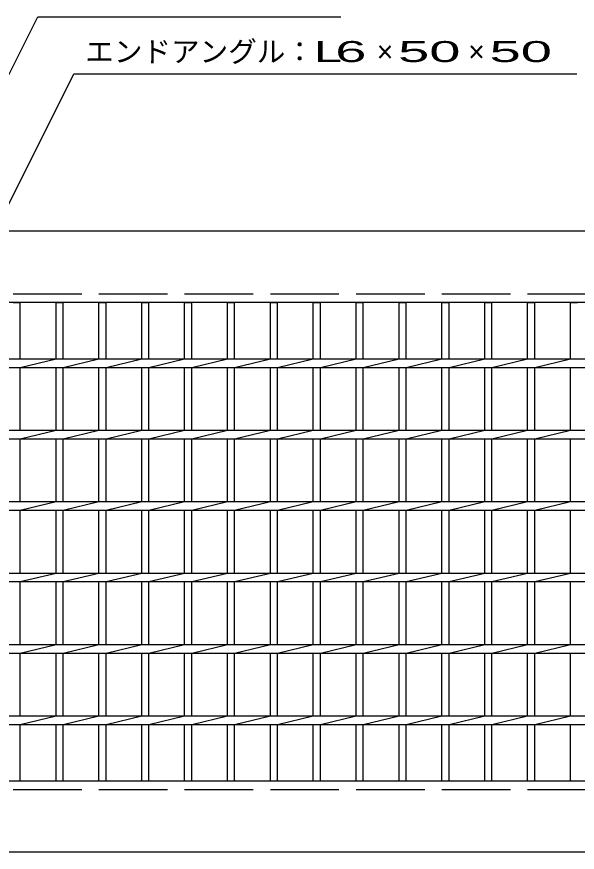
# Model space of a CAD drawing. Units: millimetres, scale not verified. Extents: x -1456 to 1385, y -1026 to 843.
# Drawn here: x -992 to -600, y -91 to 494 of the extents above; entities that cross this region are included whole.
import ezdxf
from ezdxf.enums import TextEntityAlignment as Align

# ---------------------------------------------------------------- set-up
doc = ezdxf.new("R2010")
doc.units = ezdxf.units.MM
doc.header["$LTSCALE"] = 8
doc.linetypes.add('DASHED', pattern=[7.5, 6, -1.5])
doc.layers.add('16', color=3, linetype='Continuous', lineweight=25)
doc.layers.add('22', color=4, linetype='Continuous', lineweight=25)
doc.styles.add('ベクトル', font='')
doc.styles.get('ベクトル').set_extended_font_data('ベクトル')

msp = doc.modelspace()

# ---------------------------------------------------------------- linework, layer by layer
at = {"layer": '16'}
for p, q in [((-1235, 344), (-240, 344)), ((-240, 294), (-1235, 294)), ((-995, 294), (-990, 294)), ((-990, 254.5), (-990, 294)), ((-965, 254.5), (-965, 294)), ((-965, 294), (-960, 294)), ((-960, 254.5), (-960, 294)), ((-935, 254.5), (-935, 294)), ((-935, 294), (-930, 294)), ((-930, 254.5), (-930, 294)), ((-905, 254.5), (-905, 294)), ((-905, 294), (-900, 294)), ((-900, 254.5), (-900, 294)), ((-875, 254.5), (-875, 294)), ((-875, 294), (-870, 294)), ((-870, 254.5), (-870, 294)), ((-845, 254.5), (-845, 294)), ((-845, 294), (-840, 294)), ((-840, 254.5), (-840, 294)), ((-815, 254.5), (-815, 294)), ((-815, 294), (-810, 294)), ((-810, 254.5), (-810, 294)), ((-785, 254.5), (-785, 294)), ((-785, 294), (-780, 294)), ((-780, 254.5), (-780, 294)), ((-755, 254.5), (-755, 294)), ((-755, 294), (-750, 294)), ((-750, 254.5), (-750, 294)), ((-725, 254.5), (-725, 294)), ((-725, 294), (-720, 294)), ((-720, 254.5), (-720, 294)), ((-695, 254.5), (-695, 294)), ((-695, 294), (-690, 294)), ((-690, 254.5), (-690, 294)), ((-665, 254.5), (-665, 294)), ((-665, 294), (-660, 294)), ((-660, 254.5), (-660, 294)), ((-635, 254.5), (-635, 294)), ((-635, 294), (-630, 294)), ((-630, 254.5), (-630, 294)), ((-605, 254.5), (-605, 294)), ((-605, 294), (-600, 294)), ((-1235, 254.5), (-240, 254.5)), ((-990, 248.5), (-965, 254.5)), ((-960, 248.5), (-935, 254.5)), ((-930, 248.5), (-905, 254.5)), ((-900, 248.5), (-875, 254.5)), ((-870, 248.5), (-845, 254.5)), ((-840, 248.5), (-815, 254.5)), ((-810, 248.5), (-785, 254.5)), ((-780, 248.5), (-755, 254.5)), ((-750, 248.5), (-725, 254.5)), ((-720, 248.5), (-695, 254.5)), ((-690, 248.5), (-665, 254.5)), ((-660, 248.5), (-635, 254.5)), ((-630, 248.5), (-605, 254.5)), ((-1235, 248.5), (-240, 248.5)), ((-990, 204.5), (-990, 248.5)), ((-965, 204.5), (-965, 248.5)), ((-960, 204.5), (-960, 248.5)), ((-935, 204.5), (-935, 248.5)), ((-930, 204.5), (-930, 248.5)), ((-905, 204.5), (-905, 248.5)), ((-900, 204.5), (-900, 248.5)), ((-875, 204.5), (-875, 248.5)), ((-870, 204.5), (-870, 248.5)), ((-845, 204.5), (-845, 248.5)), ((-840, 204.5), (-840, 248.5)), ((-815, 204.5), (-815, 248.5)), ((-810, 204.5), (-810, 248.5)), ((-785, 204.5), (-785, 248.5)), ((-780, 204.5), (-780, 248.5)), ((-755, 204.5), (-755, 248.5)), ((-750, 204.5), (-750, 248.5)), ((-725, 204.5), (-725, 248.5)), ((-720, 204.5), (-720, 248.5)), ((-695, 204.5), (-695, 248.5)), ((-690, 204.5), (-690, 248.5)), ((-665, 204.5), (-665, 248.5)), ((-660, 204.5), (-660, 248.5)), ((-635, 204.5), (-635, 248.5)), ((-630, 204.5), (-630, 248.5)), ((-605, 204.5), (-605, 248.5)), ((-1235, 204.5), (-240, 204.5)), ((-990, 198.5), (-965, 204.5)), ((-960, 198.5), (-935, 204.5)), ((-930, 198.5), (-905, 204.5)), ((-900, 198.5), (-875, 204.5)), ((-870, 198.5), (-845, 204.5)), ((-840, 198.5), (-815, 204.5)), ((-810, 198.5), (-785, 204.5)), ((-780, 198.5), (-755, 204.5)), ((-750, 198.5), (-725, 204.5)), ((-720, 198.5), (-695, 204.5)), ((-690, 198.5), (-665, 204.5)), ((-660, 198.5), (-635, 204.5)), ((-630, 198.5), (-605, 204.5)), ((-1235, 198.5), (-240, 198.5)), ((-990, 154.5), (-990, 198.5)), ((-965, 154.5), (-965, 198.5)), ((-960, 154.5), (-960, 198.5)), ((-935, 154.5), (-935, 198.5)), ((-930, 154.5), (-930, 198.5)), ((-905, 154.5), (-905, 198.5)), ((-900, 154.5), (-900, 198.5)), ((-875, 154.5), (-875, 198.5)), ((-870, 154.5), (-870, 198.5)), ((-845, 154.5), (-845, 198.5)), ((-840, 154.5), (-840, 198.5)), ((-815, 154.5), (-815, 198.5)), ((-810, 154.5), (-810, 198.5)), ((-785, 154.5), (-785, 198.5)), ((-780, 154.5), (-780, 198.5)), ((-755, 154.5), (-755, 198.5)), ((-750, 154.5), (-750, 198.5)), ((-725, 154.5), (-725, 198.5)), ((-720, 154.5), (-720, 198.5)), ((-695, 154.5), (-695, 198.5)), ((-690, 154.5), (-690, 198.5)), ((-665, 154.5), (-665, 198.5)), ((-660, 154.5), (-660, 198.5)), ((-635, 154.5), (-635, 198.5)), ((-630, 154.5), (-630, 198.5)), ((-605, 154.5), (-605, 198.5)), ((-1235, 154.5), (-240, 154.5)), ((-990, 148.5), (-965, 154.5)), ((-960, 148.5), (-935, 154.5)), ((-930, 148.5), (-905, 154.5)), ((-900, 148.5), (-875, 154.5)), ((-870, 148.5), (-845, 154.5)), ((-840, 148.5), (-815, 154.5)), ((-810, 148.5), (-785, 154.5)), ((-780, 148.5), (-755, 154.5)), ((-750, 148.5), (-725, 154.5)), ((-720, 148.5), (-695, 154.5)), ((-690, 148.5), (-665, 154.5)), ((-660, 148.5), (-635, 154.5)), ((-630, 148.5), (-605, 154.5)), ((-1235, 148.5), (-240, 148.5)), ((-990, 104.5), (-990, 148.5)), ((-965, 104.5), (-965, 148.5)), ((-960, 104.5), (-960, 148.5)), ((-935, 104.5), (-935, 148.5)), ((-930, 104.5), (-930, 148.5)), ((-905, 104.5), (-905, 148.5)), ((-900, 104.5), (-900, 148.5)), ((-875, 104.5), (-875, 148.5)), ((-870, 104.5), (-870, 148.5)), ((-845, 104.5), (-845, 148.5)), ((-840, 104.5), (-840, 148.5)), ((-815, 104.5), (-815, 148.5)), ((-810, 104.5), (-810, 148.5)), ((-785, 104.5), (-785, 148.5)), ((-780, 104.5), (-780, 148.5)), ((-755, 104.5), (-755, 148.5)), ((-750, 104.5), (-750, 148.5)), ((-725, 104.5), (-725, 148.5)), ((-720, 104.5), (-720, 148.5)), ((-695, 104.5), (-695, 148.5)), ((-690, 104.5), (-690, 148.5)), ((-665, 104.5), (-665, 148.5)), ((-660, 104.5), (-660, 148.5)), ((-635, 104.5), (-635, 148.5)), ((-630, 104.5), (-630, 148.5)), ((-605, 104.5), (-605, 148.5)), ((-1235, 104.5), (-240, 104.5)), ((-990, 98.5), (-965, 104.5)), ((-960, 98.5), (-935, 104.5)), ((-930, 98.5), (-905, 104.5)), ((-900, 98.5), (-875, 104.5)), ((-870, 98.5), (-845, 104.5)), ((-840, 98.5), (-815, 104.5)), ((-810, 98.5), (-785, 104.5)), ((-780, 98.5), (-755, 104.5)), ((-750, 98.5), (-725, 104.5)), ((-720, 98.5), (-695, 104.5)), ((-690, 98.5), (-665, 104.5)), ((-660, 98.5), (-635, 104.5)), ((-630, 98.5), (-605, 104.5)), ((-1235, 98.5), (-240, 98.5)), ((-990, 54.5), (-990, 98.5)), ((-965, 54.5), (-965, 98.5)), ((-960, 54.5), (-960, 98.5)), ((-935, 54.5), (-935, 98.5)), ((-930, 54.5), (-930, 98.5)), ((-905, 54.5), (-905, 98.5)), ((-900, 54.5), (-900, 98.5)), ((-875, 54.5), (-875, 98.5)), ((-870, 54.5), (-870, 98.5)), ((-845, 54.5), (-845, 98.5)), ((-840, 54.5), (-840, 98.5)), ((-815, 54.5), (-815, 98.5)), ((-810, 54.5), (-810, 98.5)), ((-785, 54.5), (-785, 98.5)), ((-780, 54.5), (-780, 98.5)), ((-755, 54.5), (-755, 98.5)), ((-750, 54.5), (-750, 98.5)), ((-725, 54.5), (-725, 98.5)), ((-720, 54.5), (-720, 98.5)), ((-695, 54.5), (-695, 98.5)), ((-690, 54.5), (-690, 98.5)), ((-665, 54.5), (-665, 98.5)), ((-660, 54.5), (-660, 98.5)), ((-635, 54.5), (-635, 98.5)), ((-630, 54.5), (-630, 98.5)), ((-605, 54.5), (-605, 98.5)), ((-1235, 54.5), (-240, 54.5)), ((-990, 48.5), (-965, 54.5)), ((-960, 48.5), (-935, 54.5)), ((-930, 48.5), (-905, 54.5)), ((-900, 48.5), (-875, 54.5)), ((-870, 48.5), (-845, 54.5)), ((-840, 48.5), (-815, 54.5)), ((-810, 48.5), (-785, 54.5)), ((-780, 48.5), (-755, 54.5)), ((-750, 48.5), (-725, 54.5)), ((-720, 48.5), (-695, 54.5)), ((-690, 48.5), (-665, 54.5)), ((-660, 48.5), (-635, 54.5)), ((-630, 48.5), (-605, 54.5)), ((-1235, 48.5), (-240, 48.5)), ((-990, 4.5), (-990, 48.5)), ((-965, 4.5), (-965, 48.5)), ((-960, 4.5), (-960, 48.5)), ((-935, 4.5), (-935, 48.5)), ((-930, 4.5), (-930, 48.5)), ((-905, 4.5), (-905, 48.5)), ((-900, 4.5), (-900, 48.5)), ((-875, 4.5), (-875, 48.5)), ((-870, 4.5), (-870, 48.5)), ((-845, 4.5), (-845, 48.5)), ((-840, 4.5), (-840, 48.5)), ((-815, 4.5), (-815, 48.5)), ((-810, 4.5), (-810, 48.5)), ((-785, 4.5), (-785, 48.5)), ((-780, 4.5), (-780, 48.5)), ((-755, 4.5), (-755, 48.5)), ((-750, 4.5), (-750, 48.5)), ((-725, 4.5), (-725, 48.5)), ((-720, 4.5), (-720, 48.5)), ((-695, 4.5), (-695, 48.5)), ((-690, 4.5), (-690, 48.5)), ((-665, 4.5), (-665, 48.5)), ((-660, 4.5), (-660, 48.5)), ((-635, 4.5), (-635, 48.5)), ((-630, 4.5), (-630, 48.5)), ((-605, 4.5), (-605, 48.5)), ((-1235, 4.5), (-240, 4.5)), ((-990, -1.5), (-965, 4.5)), ((-960, -1.5), (-935, 4.5)), ((-930, -1.5), (-905, 4.5)), ((-900, -1.5), (-875, 4.5)), ((-870, -1.5), (-845, 4.5)), ((-840, -1.5), (-815, 4.5)), ((-810, -1.5), (-785, 4.5)), ((-780, -1.5), (-755, 4.5)), ((-750, -1.5), (-725, 4.5)), ((-720, -1.5), (-695, 4.5)), ((-690, -1.5), (-665, 4.5)), ((-660, -1.5), (-635, 4.5)), ((-630, -1.5), (-605, 4.5)), ((-1235, -1.5), (-240, -1.5)), ((-990, -41), (-990, -1.5)), ((-965, -41), (-965, -1.5)), ((-960, -41), (-960, -1.5)), ((-935, -41), (-935, -1.5)), ((-930, -41), (-930, -1.5)), ((-905, -41), (-905, -1.5)), ((-900, -41), (-900, -1.5)), ((-875, -41), (-875, -1.5)), ((-870, -41), (-870, -1.5)), ((-845, -41), (-845, -1.5)), ((-840, -41), (-840, -1.5)), ((-815, -41), (-815, -1.5)), ((-810, -41), (-810, -1.5)), ((-785, -41), (-785, -1.5)), ((-780, -41), (-780, -1.5)), ((-755, -41), (-755, -1.5)), ((-750, -41), (-750, -1.5)), ((-725, -41), (-725, -1.5)), ((-720, -41), (-720, -1.5)), ((-695, -41), (-695, -1.5)), ((-690, -41), (-690, -1.5)), ((-665, -41), (-665, -1.5)), ((-660, -41), (-660, -1.5)), ((-635, -41), (-635, -1.5)), ((-630, -41), (-630, -1.5)), ((-605, -41), (-605, -1.5)), ((-1235, -41), (-240, -41)), ((-995, -41), (-990, -41)), ((-965, -41), (-960, -41)), ((-935, -41), (-930, -41)), ((-905, -41), (-900, -41)), ((-875, -41), (-870, -41)), ((-845, -41), (-840, -41)), ((-815, -41), (-810, -41)), ((-785, -41), (-780, -41)), ((-755, -41), (-750, -41)), ((-725, -41), (-720, -41)), ((-695, -41), (-690, -41)), ((-665, -41), (-660, -41)), ((-635, -41), (-630, -41)), ((-605, -41), (-600, -41)), ((-240, -91), (-1235, -91))]:
    msp.add_line(p, q, dxfattribs=at)
at = {"layer": '16', "linetype": 'DASHED'}
for p, q in [((-1235, 300), (-240, 300)), ((-1235, -47), (-240, -47))]:
    msp.add_line(p, q, dxfattribs=at)
at = {"layer": '22'}
for p, q in [((-1097.5, 254.5), (-977.75, 494)), ((-977.75, 494), (-765.75, 494)), ((-1007.5, 344), (-952.5, 454)), ((-952.5, 454), (-600.5, 454))]:
    msp.add_line(p, q, dxfattribs=at)

# ---------------------------------------------------------------- texts
at = {"layer": '22', "color": 2, "style": 'ベクトル'}
for s, p in [('エンドアングル：', (-944.5, 469.6)), ('×', (-740.5, 469.6)), ('×', (-676.5, 469.6))]:
    msp.add_text(s, height=14.66, dxfattribs=at).set_placement(p, align=Align.MIDDLE_LEFT)
for s, width, p in [('L', 1.8, (-784.5, 469.6)), (' 6 ', 2, (-780.5, 469.6)), (' 50 ', 2, (-736.5, 469.6)), (' 50 ', 2, (-672.5, 469.6))]:
    msp.add_text(s, height=14.66, dxfattribs=dict(at, width=width)).set_placement(p, align=Align.MIDDLE_LEFT)

doc.saveas('drawing.dxf')
